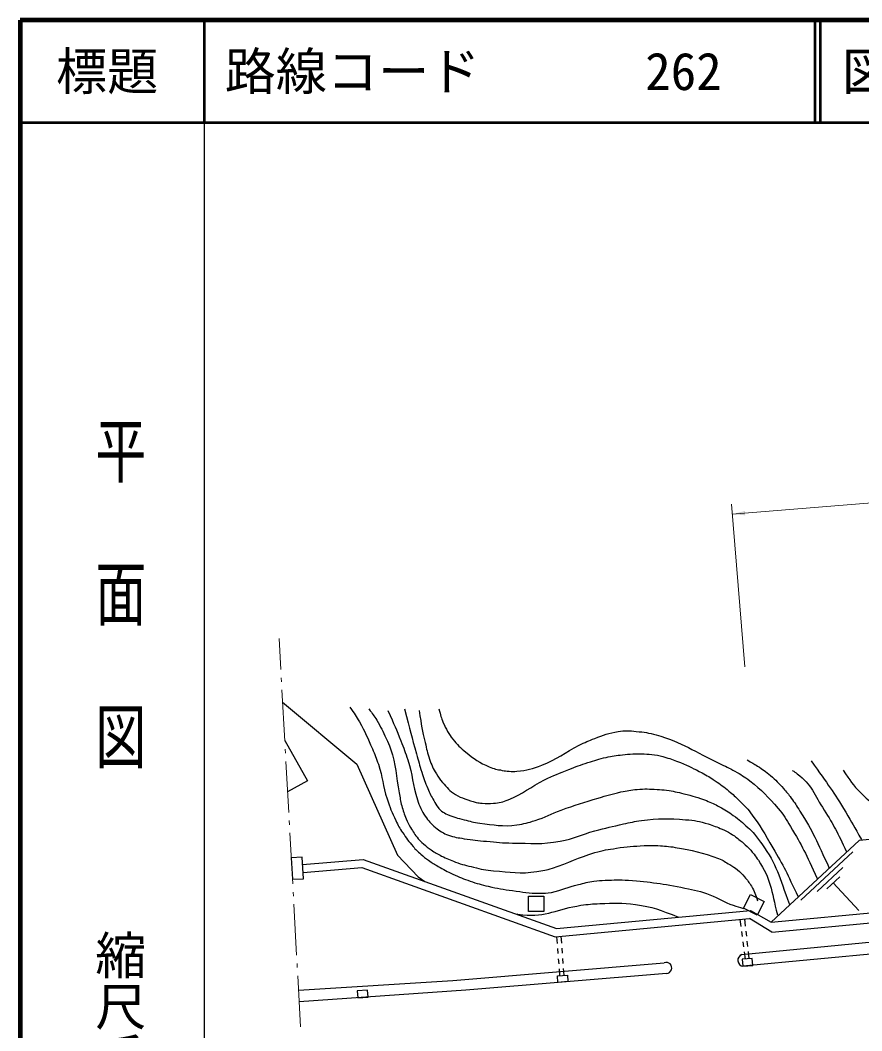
# Model space of a CAD drawing. Units: millimetres, scale not verified. Extents: x 40000 to 680000, y 20000 to 380000.
# Drawn here: x 40000 to 122328, y 281106 to 380000 of the extents above; entities that cross this region are included whole.
import ezdxf
from ezdxf.enums import TextEntityAlignment as Align

# ---------------------------------------------------------------- set-up
doc = ezdxf.new("R2010")
doc.units = ezdxf.units.MM
doc.header["$LTSCALE"] = 1000
for name, color, linetype, lineweight in [('M-BGD', 7, 'Continuous', 25), ('M-BGD-HTXT', 7, 'Continuous', 13), ('M-BMK-ROW', 30, 'Continuous', 25), ('M-STR-HTXT', 7, 'Continuous', 13), ('M-STR-STRD', 7, 'Continuous', 25), ('M-TTL', 2, 'Continuous', 140), ('M-TTL-BAND', 7, 'Continuous', 25), ('M-TTL-LINE', 7, 'Continuous', 50)]:
    doc.layers.add(name, color=color, linetype=linetype, lineweight=lineweight)
doc.layers.add('M-TTL-TXT', color=7, linetype='Continuous')
doc.styles.add('@ＭＳ ゴシック', font='')
doc.styles.add('ＭＳ ゴシック', font='')
doc.styles.get('@ＭＳ ゴシック').set_extended_font_data('@MS Gothic')
doc.styles.get('ＭＳ ゴシック').set_extended_font_data('MS Gothic')

# ---------------------------------------------------------------- blocks, each defined once
blk = doc.blocks.new('filled_arrow')
at = {"color": 0, "linetype": 'Continuous', "lineweight": -2}
blk.add_solid([(7.5, 1.25), (0, 0), (7.5, -1.25)], dxfattribs=at)

msp = doc.modelspace()

# ---------------------------------------------------------------- linework, layer by layer
at = {"layer": 'M-BGD'}
for p, q in [((67582, 298087), (66513, 298028)), ((66513, 298028), (66629, 295931)), ((67698, 295990), (67582, 298087)), ((113452, 291728), (183985, 298428)), ((116364, 293889), (121446, 298615)), ((113516, 290747), (184068, 297549)), ((117949, 294732), (120490, 297095)), ((66629, 295931), (67698, 295990)), ((118900, 294984), (120170, 296165)), ((119535, 295575), (122055, 292864)), ((111456, 292886), (113452, 291728)), ((110388, 292011), (110482, 291309)), ((110959, 291355), (110878, 292058)), ((113516, 290747), (111331, 292101)), ((110548, 290813), (110614, 290318)), ((111073, 290361), (111016, 290858)), ((92472, 290311), (92524, 289653)), ((92894, 290351), (92942, 289690)), ((110680, 289822), (110747, 289326)), ((111188, 289368), (111130, 289865)), ((92563, 289154), (92603, 288656)), ((92979, 289191), (93015, 288693)), ((110813, 288831), (110906, 288128)), ((111326, 288168), (111245, 288871)), ((92642, 288158), (92681, 287659)), ((93051, 288194), (93088, 287695)), ((111591, 288193), (110638, 288103)), ((110638, 288103), (110703, 287415)), ((111656, 287506), (111591, 288193)), ((92720, 287161), (92772, 286502)), ((93124, 287197), (93172, 286535)), ((110703, 287415), (111656, 287506)), ((92547, 286484), (93532, 286565)), ((92601, 285834), (92547, 286484)), ((93586, 285916), (92601, 285834)), ((93532, 286565), (93586, 285916)), ((73978, 285073), (72973, 285001)), ((72973, 285001), (73020, 284336)), ((74025, 284407), (73978, 285073)), ((73020, 284336), (74025, 284407))]:
    msp.add_line(p, q, dxfattribs=at)
for points in [[(65670, 313258), (72924, 307185), (76904, 298295), (78936, 296178), (79591, 295710)], [(65878, 309505), (68098, 305576), (66156, 304484)], [(183985, 298428), (179977, 302380), (176213, 304793), (122056, 299728), (113452, 291728)], [(67620, 297386), (73539, 297878), (92447, 291106), (111456, 292886)], [(67664, 296594), (73433, 297073), (92346, 290299), (111331, 292101)]]:
    msp.add_lwpolyline(points, dxfattribs=at)
for points, knots in [([(72247, 312773), (72710, 312115), (72837, 311910), (73178, 311334), (73759, 310354), (73980, 309747), (74448, 308709), (74711, 308127), (74837, 307790), (75041, 307185), (75477, 305893), (75464, 305094), (75888, 303798), (76164, 302952), (76350, 302485), (76734, 301682), (76964, 301201), (77111, 300937), (77412, 300496), (77784, 299950), (77993, 299640), (78428, 299142), (78704, 298824), (78876, 298660), (79190, 298380), (79471, 298129), (79644, 298005), (79952, 297787), (80303, 297537), (80511, 297412), (80883, 297194), (81432, 296873), (81747, 296703), (82322, 296432), (82967, 296129), (83343, 295990), (84016, 295755), (84698, 295517), (85090, 295411), (85794, 295247), (86710, 295033), (87232, 294948), (88164, 294824), (89185, 294688), (89759, 294563), (90789, 294570), (91253, 294573), (91521, 294556), (91974, 294654), (93018, 294880), (93566, 295148), (94599, 295416), (95189, 295569), (95520, 295664), (96123, 295755), (96549, 295819), (96793, 295825), (97224, 295840), (98116, 295870), (98619, 295901), (99510, 295840), (101675, 295692), (102882, 295488), (105013, 295078), (105990, 294890), (106542, 294763), (107468, 294400), (108378, 294044), (108829, 293697), (109754, 293384), (110143, 293253), (110281, 293203), (110758, 293077)], [0, 0, 0, 0, 1, 1, 1, 2, 2, 2, 3, 3, 3, 4, 4, 4, 5, 5, 5, 6, 6, 6, 7, 7, 7, 8, 8, 8, 9, 9, 9, 10, 10, 10, 11, 11, 11, 12, 12, 12, 13, 13, 13, 14, 14, 14, 15, 15, 15, 16, 16, 16, 17, 17, 17, 18, 18, 18, 19, 19, 19, 20, 20, 20, 21, 21, 21, 22, 22, 22, 23, 23, 23, 24, 24, 24, 24]), ([(74110, 312604), (74487, 312102), (74593, 311945), (74872, 311503), (75290, 310840), (75458, 310429), (75803, 309725), (75992, 309339), (76085, 309115), (76226, 308709), (76791, 307086), (76738, 306077), (77073, 304391), (77172, 303895), (77187, 303607), (77327, 303121), (77472, 302619), (77546, 302332), (77750, 301851), (77895, 301511), (77979, 301319), (78174, 301004), (78448, 300559), (78594, 300299), (78936, 299904), (79119, 299691), (79232, 299580), (79444, 299396), (79728, 299148), (79896, 299018), (80206, 298803), (80583, 298542), (80814, 298422), (81222, 298210), (81735, 297945), (82034, 297817), (82576, 297618), (83254, 297369), (83653, 297281), (84354, 297110), (85104, 296927), (85532, 296833), (86302, 296771), (87950, 296637), (88899, 296441), (90535, 296686), (91138, 296777), (91479, 296838), (92059, 297025), (93702, 297555), (94557, 298042), (96208, 298549), (97014, 298796), (97492, 298835), (98324, 298972), (99373, 299146), (99972, 299170), (101034, 299226), (101562, 299255), (101860, 299254), (102388, 299226), (103052, 299192), (103426, 299165), (104082, 299057), (105767, 298779), (106716, 298558), (108315, 297956), (108772, 297784), (109000, 297620), (109416, 297364), (109720, 297176), (109900, 297082), (110178, 296856), (110468, 296619), (110614, 296465), (110855, 296178), (111144, 295834), (111302, 295633), (111532, 295247), (111844, 294725), (111906, 294479), (112125, 293808)], [0, 0, 0, 0, 1, 1, 1, 2, 2, 2, 3, 3, 3, 4, 4, 4, 5, 5, 5, 6, 6, 6, 7, 7, 7, 8, 8, 8, 9, 9, 9, 10, 10, 10, 11, 11, 11, 12, 12, 12, 13, 13, 13, 14, 14, 14, 15, 15, 15, 16, 16, 16, 17, 17, 17, 18, 18, 18, 19, 19, 19, 20, 20, 20, 21, 21, 21, 22, 22, 22, 23, 23, 23, 24, 24, 24, 25, 25, 25, 26, 26, 26, 27, 27, 27, 27]), ([(77581, 312604), (78146, 310465), (78283, 309915), (78766, 308201), (78962, 307506), (79058, 307112), (79274, 306423), (79475, 305784), (79607, 305431), (79867, 304814), (80068, 304337), (80211, 304083), (80460, 303629), (80609, 303355), (80690, 303197), (80883, 302952), (80999, 302805), (81074, 302728), (81222, 302613), (81432, 302449), (81571, 302383), (81814, 302274), (82416, 302005), (82784, 301926), (83423, 301766), (84015, 301619), (84341, 301498), (84947, 301428), (86361, 301264), (87178, 301063), (88588, 301258), (89295, 301356), (89686, 301462), (90366, 301682), (91382, 302010), (91901, 302333), (92906, 302698), (94311, 303208), (95113, 303457), (96546, 303883), (97400, 304137), (97876, 304294), (98748, 304476), (99370, 304605), (99723, 304666), (100356, 304730), (101113, 304806), (101544, 304757), (102304, 304730), (102669, 304717), (102873, 304696), (103235, 304645), (103903, 304552), (104275, 304473), (104928, 304306), (105800, 304085), (106287, 303945), (107130, 303629), (107642, 303437), (107917, 303295), (108400, 303036), (108950, 302741), (109244, 302548), (109754, 302190), (110350, 301771), (110649, 301488), (111194, 301004), (111403, 300818), (111517, 300708), (111702, 300496), (112058, 300087), (112232, 299836), (112548, 299396), (114033, 297328), (114222, 296250), (115258, 293469)], [0, 0, 0, 0, 1, 1, 1, 2, 2, 2, 3, 3, 3, 4, 4, 4, 5, 5, 5, 6, 6, 6, 7, 7, 7, 8, 8, 8, 9, 9, 9, 10, 10, 10, 11, 11, 11, 12, 12, 12, 13, 13, 13, 14, 14, 14, 15, 15, 15, 16, 16, 16, 17, 17, 17, 18, 18, 18, 19, 19, 19, 20, 20, 20, 21, 21, 21, 22, 22, 22, 23, 23, 23, 24, 24, 24, 25, 25, 25, 25]), ([(80968, 312604), (81132, 311966), (81171, 311758), (81391, 311249), (81537, 310910), (81628, 310721), (81814, 310402), (81995, 310094), (82098, 309919), (82322, 309640), (82761, 309093), (83044, 308807), (83592, 308370), (84418, 307713), (84914, 307360), (85878, 306931), (86347, 306722), (86645, 306695), (87148, 306592), (87410, 306539), (87560, 306525), (87826, 306508), (88123, 306488), (88291, 306479), (88588, 306508), (89570, 306604), (90119, 306753), (91043, 307100), (92553, 307668), (93241, 308327), (94684, 309048), (95266, 309339), (95601, 309488), (96208, 309725), (97075, 310064), (97575, 310250), (98494, 310402), (99179, 310516), (99581, 310472), (100272, 310402), (101040, 310325), (101475, 310269), (102219, 310064), (104773, 309358), (106002, 308396), (108400, 307270), (109002, 306987), (109345, 306836), (109924, 306508), (110506, 306178), (110833, 305985), (111363, 305576), (112567, 304648), (113134, 303991), (114157, 302867), (114719, 302250), (114896, 301795), (115342, 301089), (116536, 299201), (116816, 298444), (117967, 296009)], [0, 0, 0, 0, 1, 1, 1, 2, 2, 2, 3, 3, 3, 4, 4, 4, 5, 5, 5, 6, 6, 6, 7, 7, 7, 8, 8, 8, 9, 9, 9, 10, 10, 10, 11, 11, 11, 12, 12, 12, 13, 13, 13, 14, 14, 14, 15, 15, 15, 16, 16, 16, 17, 17, 17, 18, 18, 18, 19, 19, 19, 20, 20, 20, 20]), ([(75972, 312434), (76606, 311026), (76790, 310646), (77242, 309471), (77520, 308748), (77680, 308344), (77920, 307608), (78404, 306121), (78360, 305199), (78851, 303714), (78963, 303375), (79039, 303190), (79190, 302867), (79333, 302558), (79407, 302376), (79613, 302105), (79967, 301639), (80184, 301384), (80629, 301004), (80845, 300820), (80978, 300728), (81222, 300581), (81475, 300428), (81622, 300345), (81899, 300242), (82471, 300030), (82823, 300012), (83423, 299904), (84275, 299750), (84763, 299734), (85624, 299650), (86614, 299553), (87170, 299493), (88164, 299480), (89984, 299456), (91029, 299331), (92821, 299650), (94181, 299891), (94873, 300312), (96208, 300666), (97293, 300953), (97905, 301102), (99002, 301343), (99692, 301495), (100079, 301591), (100780, 301682), (102453, 301899), (103416, 301896), (105098, 301766), (105971, 301699), (106462, 301601), (107299, 301343), (107839, 301177), (108136, 301063), (108654, 300835), (108992, 300686), (109181, 300599), (109500, 300412), (109888, 300184), (110079, 300013), (110432, 299734), (110707, 299516), (110857, 299387), (111109, 299142), (111395, 298864), (111532, 298686), (111786, 298380), (111968, 298161), (112051, 298023), (112210, 297787), (113437, 295953), (113456, 294908), (114072, 292453)], [0, 0, 0, 0, 1, 1, 1, 2, 2, 2, 3, 3, 3, 4, 4, 4, 5, 5, 5, 6, 6, 6, 7, 7, 7, 8, 8, 8, 9, 9, 9, 10, 10, 10, 11, 11, 11, 12, 12, 12, 13, 13, 13, 14, 14, 14, 15, 15, 15, 16, 16, 16, 17, 17, 17, 18, 18, 18, 19, 19, 19, 20, 20, 20, 21, 21, 21, 22, 22, 22, 23, 23, 23, 24, 24, 24, 24]), ([(79020, 312434), (79269, 310934), (79320, 310512), (79613, 309302), (79766, 308670), (79831, 308309), (80036, 307693), (80233, 307104), (80396, 306788), (80714, 306254), (80920, 305907), (81033, 305704), (81306, 305407), (81765, 304907), (82001, 304582), (82576, 304222), (82915, 304010), (83131, 303933), (83508, 303798), (83931, 303647), (84168, 303551), (84608, 303460), (84837, 303412), (84968, 303390), (85201, 303375), (85630, 303347), (85873, 303344), (86302, 303375), (86878, 303416), (87203, 303504), (87741, 303714), (89217, 304288), (89878, 304958), (91297, 305661), (92200, 306108), (92729, 306310), (93668, 306677), (94389, 306959), (94793, 307119), (95530, 307354), (96218, 307574), (96602, 307713), (97308, 307862), (97931, 307994), (98285, 308041), (98917, 308116), (99312, 308164), (99535, 308182), (99933, 308201), (100362, 308222), (100604, 308218), (101034, 308201), (101432, 308185), (101657, 308180), (102050, 308116), (102485, 308046), (102728, 307989), (103150, 307862), (103721, 307691), (104039, 307582), (104590, 307354), (105437, 307005), (105896, 306767), (106706, 306338), (107218, 306068), (107493, 305894), (107976, 305576), (108529, 305213), (108820, 304980), (109331, 304560), (109747, 304218), (109967, 304011), (110347, 303629), (110793, 303181), (111067, 302948), (111448, 302444), (112402, 301177), (112827, 300387), (113632, 299020), (114700, 297206), (114999, 296534), (116104, 294231)], [0, 0, 0, 0, 1, 1, 1, 2, 2, 2, 3, 3, 3, 4, 4, 4, 5, 5, 5, 6, 6, 6, 7, 7, 7, 8, 8, 8, 9, 9, 9, 10, 10, 10, 11, 11, 11, 12, 12, 12, 13, 13, 13, 14, 14, 14, 15, 15, 15, 16, 16, 16, 17, 17, 17, 18, 18, 18, 19, 19, 19, 20, 20, 20, 21, 21, 21, 22, 22, 22, 23, 23, 23, 24, 24, 24, 25, 25, 25, 26, 26, 26, 27, 27, 27, 27]), ([(111109, 307608), (111598, 307345), (111738, 307263), (112125, 307016), (112643, 306684), (112927, 306484), (113395, 306084), (113928, 305629), (114191, 305332), (114665, 304814), (114982, 304468), (115150, 304263), (115427, 303883), (115778, 303401), (115952, 303115), (116274, 302613), (117599, 300546), (117892, 299703), (119152, 297025)], [0, 0, 0, 0, 1, 1, 1, 2, 2, 2, 3, 3, 3, 4, 4, 4, 5, 5, 5, 6, 6, 6, 6]), ([(115512, 306592), (115750, 306468), (115827, 306394), (116020, 306254), (117415, 305243), (117711, 304157), (118639, 302707), (119615, 301183), (119901, 300580), (120846, 298634)], [0, 0, 0, 0, 1, 1, 1, 2, 2, 2, 3, 3, 3, 3]), ([(117374, 307524), (119046, 305163), (119548, 304521), (120765, 302485), (121380, 301456), (121591, 301106), (122285, 299819)], [0, 0, 0, 0, 1, 1, 1, 2, 2, 2, 2]), ([(120499, 306603), (121206, 305551), (121425, 305174), (122193, 304411), (122748, 303860), (123095, 303586), (123721, 303116), (124210, 302749), (124387, 302628), (125009, 302227)], [0, 0, 0, 0, 1, 1, 1, 2, 2, 2, 3, 3, 3, 3]), ([(88588, 292538), (88847, 292475), (88948, 292479), (89180, 292453), (91412, 292201), (92631, 293063), (94853, 293384), (95576, 293489), (95986, 293523), (96716, 293554), (98071, 293611), (98842, 293646), (100187, 293469), (101891, 293245), (102557, 292942), (104407, 292226)], [0, 0, 0, 0, 1, 1, 1, 2, 2, 2, 3, 3, 3, 4, 4, 4, 5, 5, 5, 5])]:
    msp.add_open_spline(points, degree=3, knots=knots, dxfattribs=at)
at = {"layer": 'M-BGD-HTXT'}
for p, q in [((65493, 316453), (65324, 319501)), ((65559, 315254), (65537, 315654)), ((65880, 309463), (65604, 314456)), ((65946, 308265), (65924, 308665)), ((66267, 302474), (65991, 307466)), ((66333, 301276), (66311, 301675)), ((66654, 295485), (66378, 300477)), ((66720, 294287), (66698, 294686)), ((67041, 288495), (66765, 293488)), ((67107, 287297), (67085, 287697)), ((67428, 281506), (67151, 286498))]:
    msp.add_line(p, q, dxfattribs=at)
at = {"layer": 'M-BMK-ROW'}
for p, q in [((89711, 294289), (91211, 294289)), ((89711, 292789), (89711, 294289)), ((91211, 294289), (91211, 292789)), ((110757, 293102), (111433, 294441)), ((111433, 294441), (112772, 293765)), ((112772, 293765), (112096, 292426)), ((91211, 292789), (89711, 292789)), ((112096, 292426), (110757, 293102))]:
    msp.add_line(p, q, dxfattribs=at)
at = {"layer": 'M-STR-HTXT'}
for p, q in [((109660, 331660), (361106, 352065)), ((110874, 316709), (109580, 332657))]:
    msp.add_line(p, q, dxfattribs=at)
at = {"layer": 'M-STR-STRD'}
msp.add_line((192135, 295162), (110703, 287415), dxfattribs=at)
for points in [[(110590, 288557), (171476, 294485), (191895, 296235)], [(67230, 285088), (82322, 286018), (103001, 287769)], [(103228, 286715), (83592, 285087), (67294, 283929)]]:
    msp.add_lwpolyline(points, dxfattribs=at)
for centre, radius, start, end in [((103192, 287259), 545, 273.84007, 110.50247), ((110786, 288000), 590, 109.45612, 261.92159)]:
    msp.add_arc(centre, radius, start, end, dxfattribs=at)
at = {"layer": 'M-TTL'}
for p, q in [((40000, 380000), (40000, 20000)), ((680000, 380000), (40000, 380000))]:
    msp.add_line(p, q, dxfattribs=at)
at = {"layer": 'M-TTL-BAND'}
msp.add_line((58000, 370000), (58000, 20000), dxfattribs=at)
at = {"layer": 'M-TTL-LINE'}
for p, q in [((58000, 380000), (58000, 370000)), ((117750, 380000), (117750, 370000)), ((118250, 380000), (118250, 370000)), ((40000, 370000), (680000, 370000))]:
    msp.add_line(p, q, dxfattribs=at)

# ---------------------------------------------------------------- block references
at = {"layer": 'M-STR-HTXT', "xscale": 167, "yscale": 167, "rotation": 4.6}
msp.add_blockref('filled_arrow', (109660, 331660), dxfattribs=at)

# ---------------------------------------------------------------- texts
at = {"layer": 'M-TTL-BAND', "style": '@ＭＳ ゴシック', "width": 1.4}
msp.add_text('平  面  図', height=3666, rotation=270, dxfattribs=at).set_placement((49777, 306475), align=Align.MIDDLE_RIGHT)
at = {"layer": 'M-TTL-BAND', "style": '@ＭＳ ゴシック'}
msp.add_text('縮尺千分の一', height=3666, rotation=270, dxfattribs=at).set_placement((49777, 261030), align=Align.MIDDLE_RIGHT)
at = {"layer": 'M-TTL-TXT', "style": 'ＭＳ ゴシック'}
msp.add_text('標題', height=3666, dxfattribs=at).set_placement((48500, 375000), align=Align.MIDDLE_CENTER)
for s, p in [('路線コード', (60000, 375000)), ('262', (101142, 375000)), ('図面コード', (120380, 375000))]:
    msp.add_text(s, height=3666, dxfattribs=at).set_placement(p, align=Align.MIDDLE_LEFT)

doc.saveas('drawing.dxf')
